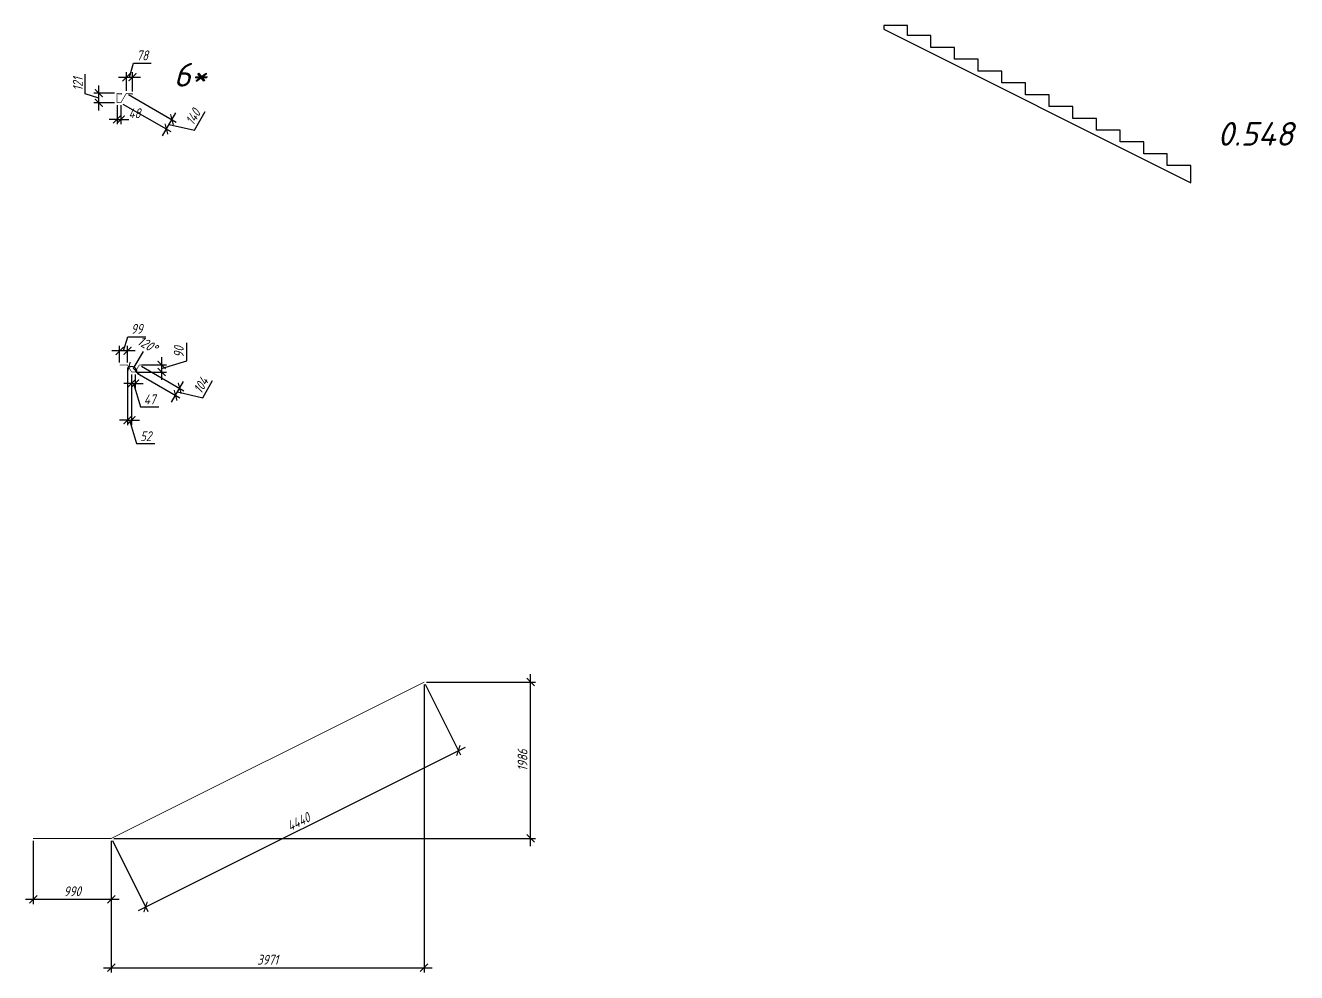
# Model space of a CAD drawing. Header units: millimetres. Extents: x -79646 to 95064, y -231229 to -58107.
# Drawn here: x 72541 to 88677, y -166634 to -154608 of the extents above; entities that cross this region are included whole.
import ezdxf
from ezdxf.enums import TextEntityAlignment as Align

# ---------------------------------------------------------------- set-up
doc = ezdxf.new("R2010")
doc.units = ezdxf.units.MM
doc.header["$PDMODE"] = 3
doc.layers.get('0').update_dxf_attribs({"lineweight": 5})
doc.layers.get('Defpoints').update_dxf_attribs({"lineweight": 0})
for name, color, linetype, lineweight in [('#Арматура', 152, 'Continuous', 30), ('#Бетон лестницы вид', 12, 'Continuous', 30), ('1_Размеры', 44, 'Continuous', 20), ('k_ Рамка', 7, 'Continuous', 35)]:
    doc.layers.add(name, color=color, linetype=linetype, lineweight=lineweight)
doc.layers.add('#Арматура вид_1', color=7, linetype='Continuous', lineweight=35, true_color=0x454545)
doc.layers.add('Подсчет арматуры', color=6, linetype='Continuous', lineweight=30, plot=False)
doc.styles.add('ESKDW', font='eskdw.shx', dxfattribs={"oblique": 15})
doc.styles.add('STEP PR', font='isocpeui.ttf')
doc.dimstyles.new('SPDS', dxfattribs={"dimscale": 50, "dimtxt": 2.5, "dimasz": 2, "dimexe": 1.25, "dimexo": 0.625, "dimtad": 1, "dimdec": 0, "dimrnd": 0.001, "dimtxsty": 'ESKDW', "dimblk": 'ARCHTICK', "dimcen": 2.5, "dimdle": 2, "dimclrd": 256, "dimclre": 256, "dimclrt": 7, "dimadec": 0, "dimazin": 2, "dimtfac": 0.75, "dimtdec": 0, "dimtmove": 1, "dimatfit": 3, "dimfxl": 1, "dimtolj": 1, "dimarcsym": 1})

# ---------------------------------------------------------------- blocks, each defined once
blk = doc.blocks.new('_ArchTick')
at = {"color": 0, "linetype": 'ByBlock', "const_width": 0.15}
blk.add_lwpolyline([(-0.5, -0.5), (0.5, 0.5)], dxfattribs=at)
blk = doc.blocks.new('*D1228')
at = {"layer": '1_Размеры', "lineweight": -2, "transparency": 16777216}
for p, q in [((73704, -155621), (73704, -155863)), ((73752, -155621), (73752, -155863)), ((73704, -155801), (73604, -155801)), ((73704, -155801), (73752, -155801)), ((73752, -155801), (73852, -155801))]:
    blk.add_line(p, q, dxfattribs=at)
at = {"layer": 'Defpoints', "color": 0, "lineweight": 0, "transparency": 16777216}
for p in [(73704, -155590), (73752, -155590), (73752, -155801)]:
    blk.add_point(p, dxfattribs=at)
at = {"layer": '1_Размеры', "lineweight": -2, "transparency": 16777216, "xscale": 100, "yscale": 100, "zscale": 100}
blk.add_blockref('_ArchTick', (73704, -155801), dxfattribs=at)
at = {"layer": '1_Размеры', "lineweight": -2, "transparency": 16777216, "xscale": 100, "yscale": 100, "zscale": 100, "rotation": 180}
blk.add_blockref('_ArchTick', (73752, -155801), dxfattribs=at)
at = {"layer": '1_Размеры', "color": 7, "transparency": 16777216, "insert": (73926, -155723), "char_height": 125, "attachment_point": 5, "style": 'ESKDW'}
blk.add_mtext('\\A1;48', dxfattribs=at)
blk = doc.blocks.new('*D1229')
at = {"layer": '1_Размеры', "lineweight": -2, "transparency": 16777216}
for p, q in [((73301, -155478), (73301, -155227)), ((73473, -155690), (73473, -155369)), ((73473, -155530), (73301, -155478)), ((73673, -155469), (73410, -155469)), ((73673, -155590), (73410, -155590))]:
    blk.add_line(p, q, dxfattribs=at)
at = {"layer": 'Defpoints', "color": 0, "lineweight": 0, "transparency": 16777216}
for p in [(73473, -155469), (73704, -155469), (73704, -155590)]:
    blk.add_point(p, dxfattribs=at)
at = {"layer": '1_Размеры', "lineweight": -2, "transparency": 16777216, "xscale": 100, "yscale": 100, "zscale": 100}
for p, rotation in [((73473, -155469), 90), ((73473, -155590), 270)]:
    blk.add_blockref('_ArchTick', p, dxfattribs=dict(at, rotation=rotation))
at = {"layer": '1_Размеры', "color": 7, "transparency": 16777216, "insert": (73207, -155353), "char_height": 125, "attachment_point": 5, "rotation": 90, "style": 'ESKDW'}
blk.add_mtext('\\A1;121', dxfattribs=at)
blk = doc.blocks.new('*D1230')
at = {"layer": '1_Размеры', "lineweight": -2, "transparency": 16777216}
for p, q in [((73849, -155485), (74455, -155835)), ((73779, -155606), (74385, -155956)), ((74685, -155939), (74823, -155699)), ((74281, -156011), (74451, -155717)), ((74366, -155864), (74685, -155939))]:
    blk.add_line(p, q, dxfattribs=at)
at = {"layer": 'Defpoints', "color": 0, "lineweight": 0, "transparency": 16777216}
for p in [(73822, -155469), (73752, -155590), (74401, -155803)]:
    blk.add_point(p, dxfattribs=at)
at = {"layer": '1_Размеры', "lineweight": -2, "transparency": 16777216, "xscale": 100, "yscale": 100, "zscale": 100}
for p, rotation in [((74331, -155924), 240.0000000000047), ((74401, -155803), 60.00000000000478)]:
    blk.add_blockref('_ArchTick', p, dxfattribs=dict(at, rotation=rotation))
at = {"layer": '1_Размеры', "color": 7, "transparency": 16777216, "insert": (74668, -155770), "char_height": 125, "attachment_point": 5, "rotation": 60, "style": 'ESKDW'}
blk.add_mtext('\\A1;140', dxfattribs=at)
blk = doc.blocks.new('*D1231')
at = {"layer": '1_Размеры', "lineweight": -2, "transparency": 16777216}
for p, q in [((73822, -155438), (73822, -155203)), ((73861, -155266), (73914, -155088)), ((73900, -155447), (73900, -155203)), ((73914, -155088), (74135, -155088)), ((73722, -155266), (74000, -155266))]:
    blk.add_line(p, q, dxfattribs=at)
at = {"layer": 'Defpoints', "color": 0, "lineweight": 0, "transparency": 16777216}
for p in [(73900, -155266), (73822, -155469), (73900, -155478)]:
    blk.add_point(p, dxfattribs=at)
at = {"layer": '1_Размеры', "lineweight": -2, "transparency": 16777216, "xscale": 100, "yscale": 100, "zscale": 100, "rotation": 180}
blk.add_blockref('_ArchTick', (73822, -155266), dxfattribs=at)
at = {"layer": '1_Размеры', "lineweight": -2, "transparency": 16777216, "xscale": 100, "yscale": 100, "zscale": 100}
blk.add_blockref('_ArchTick', (73900, -155266), dxfattribs=at)
at = {"layer": '1_Размеры', "color": 7, "transparency": 16777216, "insert": (74025, -154988), "char_height": 125, "attachment_point": 5, "style": 'ESKDW'}
blk.add_mtext('\\A1;78', dxfattribs=at)
blk = doc.blocks.new('*D1241')
at = {"layer": '1_Размеры', "lineweight": -2, "transparency": 16777216}
for p, q in [((74588, -158868), (74588, -158640)), ((74017, -158919), (74332, -158919)), ((74269, -158819), (74269, -159109)), ((74269, -158964), (74588, -158868)), ((73965, -159009), (74332, -159009))]:
    blk.add_line(p, q, dxfattribs=at)
at = {"layer": 'Defpoints', "color": 0, "lineweight": 0, "transparency": 16777216}
for p in [(73986, -158919), (73934, -159009), (74269, -159009)]:
    blk.add_point(p, dxfattribs=at)
at = {"layer": '1_Размеры', "lineweight": -2, "transparency": 16777216, "xscale": 100, "yscale": 100, "zscale": 100}
for p, rotation in [((74269, -158919), 90), ((74269, -159009), 270)]:
    blk.add_blockref('_ArchTick', p, dxfattribs=dict(at, rotation=rotation))
at = {"layer": '1_Размеры', "color": 7, "transparency": 16777216, "insert": (74487, -158754), "char_height": 125, "attachment_point": 5, "rotation": 90, "style": 'ESKDW'}
blk.add_mtext('\\A1;90', dxfattribs=at)
blk = doc.blocks.new('*D1242')
at = {"layer": '1_Размеры', "lineweight": -2, "transparency": 16777216}
for p, q in [((73888, -159040), (73888, -159215)), ((73934, -159040), (73934, -159215)), ((73888, -159153), (73788, -159153)), ((73888, -159153), (73934, -159153)), ((73888, -159153), (73934, -159153)), ((73911, -159153), (74000, -159450)), ((73934, -159153), (74034, -159153)), ((74000, -159450), (74236, -159450))]:
    blk.add_line(p, q, dxfattribs=at)
at = {"layer": 'Defpoints', "color": 0, "lineweight": 0, "transparency": 16777216}
for p in [(73888, -159009), (73934, -159009), (73934, -159153)]:
    blk.add_point(p, dxfattribs=at)
at = {"layer": '1_Размеры', "lineweight": -2, "transparency": 16777216, "xscale": 100, "yscale": 100, "zscale": 100}
blk.add_blockref('_ArchTick', (73888, -159153), dxfattribs=at)
at = {"layer": '1_Размеры', "lineweight": -2, "transparency": 16777216, "xscale": 100, "yscale": 100, "zscale": 100, "rotation": 180}
blk.add_blockref('_ArchTick', (73934, -159153), dxfattribs=at)
at = {"layer": '1_Размеры', "color": 7, "transparency": 16777216, "insert": (74118, -159356), "char_height": 125, "attachment_point": 5, "style": 'ESKDW'}
blk.add_mtext('\\A1;47', dxfattribs=at)
blk = doc.blocks.new('*D1243')
at = {"layer": '1_Размеры', "lineweight": -2, "transparency": 16777216}
for p, q in [((74013, -158935), (74553, -159246)), ((73961, -159025), (74501, -159336)), ((74397, -159392), (74549, -159128)), ((74473, -159260), (74792, -159335)), ((74792, -159335), (74917, -159118))]:
    blk.add_line(p, q, dxfattribs=at)
at = {"layer": 'Defpoints', "color": 0, "lineweight": 0, "transparency": 16777216}
for p in [(73986, -158919), (73934, -159009), (74499, -159215)]:
    blk.add_point(p, dxfattribs=at)
at = {"layer": '1_Размеры', "lineweight": -2, "transparency": 16777216, "xscale": 100, "yscale": 100, "zscale": 100}
for p, rotation in [((74447, -159305), 240.0000000000068), ((74499, -159215), 60.00000000000684)]:
    blk.add_blockref('_ArchTick', p, dxfattribs=dict(at, rotation=rotation))
at = {"layer": '1_Размеры', "color": 7, "transparency": 16777216, "insert": (74768, -159177), "char_height": 125, "attachment_point": 5, "rotation": 60, "style": 'ESKDW'}
blk.add_mtext('\\A1;104', dxfattribs=at)
blk = doc.blocks.new('*D1244')
at = {"layer": '1_Размеры', "lineweight": -2, "transparency": 16777216}
for p, q in [((73786, -158740), (73840, -158561)), ((73840, -158561), (74069, -158561)), ((73936, -158740), (73637, -158740)), ((73737, -158888), (73737, -158678)), ((73836, -158888), (73836, -158678))]:
    blk.add_line(p, q, dxfattribs=at)
at = {"layer": 'Defpoints', "color": 0, "lineweight": 0, "transparency": 16777216}
for p in [(73737, -158740), (73737, -158919), (73836, -158919)]:
    blk.add_point(p, dxfattribs=at)
at = {"layer": '1_Размеры', "lineweight": -2, "transparency": 16777216, "xscale": 100, "yscale": 100, "zscale": 100, "rotation": 180}
blk.add_blockref('_ArchTick', (73737, -158740), dxfattribs=at)
at = {"layer": '1_Размеры', "lineweight": -2, "transparency": 16777216, "xscale": 100, "yscale": 100, "zscale": 100}
blk.add_blockref('_ArchTick', (73836, -158740), dxfattribs=at)
at = {"layer": '1_Размеры', "color": 7, "transparency": 16777216, "insert": (73954, -158460), "char_height": 125, "attachment_point": 5, "style": 'ESKDW'}
blk.add_mtext('\\A1;99', dxfattribs=at)
blk = doc.blocks.new('*D1245')
at = {"layer": '1_Размеры', "lineweight": -2, "transparency": 16777216}
for p, q in [((73922, -158949), (74040, -158746)), ((73942, -159009), (74019, -159009))]:
    blk.add_line(p, q, dxfattribs=at)
blk.add_arc((73888, -159009), 69, 0, 120, dxfattribs=at)
at = {"layer": 'Defpoints', "color": 0, "lineweight": 0, "transparency": 16777216}
for p in [(73836, -158919), (73888, -159009), (73888, -159009), (73911, -159009), (73940, -158965)]:
    blk.add_point(p, dxfattribs=at)
at = {"layer": '1_Размеры', "lineweight": -2, "transparency": 16777216, "xscale": 100, "yscale": 100, "zscale": 100}
for p, rotation in [((73853, -158949), 209.9999999999999), ((73957, -159009), 270.0000000000097)]:
    blk.add_blockref('_ArchTick', p, dxfattribs=dict(at, rotation=rotation))
at = {"layer": '1_Размеры', "color": 7, "transparency": 16777216, "insert": (74089, -158660), "char_height": 125, "attachment_point": 5, "rotation": 330, "style": 'ESKDW'}
blk.add_mtext('\\A1;120°', dxfattribs=at)
blk = doc.blocks.new('*D1246')
at = {"layer": '1_Размеры', "lineweight": -2, "transparency": 16777216}
for p, q in [((73836, -158950), (73836, -159683)), ((73888, -159040), (73888, -159683)), ((73836, -159620), (73736, -159620)), ((73836, -159620), (73888, -159620)), ((73836, -159620), (73888, -159620)), ((73862, -159620), (73951, -159917)), ((73888, -159620), (73988, -159620)), ((73951, -159917), (74185, -159917))]:
    blk.add_line(p, q, dxfattribs=at)
at = {"layer": 'Defpoints', "color": 0, "lineweight": 0, "transparency": 16777216}
for p in [(73836, -158919), (73888, -159009), (73888, -159620)]:
    blk.add_point(p, dxfattribs=at)
at = {"layer": '1_Размеры', "lineweight": -2, "transparency": 16777216, "xscale": 100, "yscale": 100, "zscale": 100}
blk.add_blockref('_ArchTick', (73836, -159620), dxfattribs=at)
at = {"layer": '1_Размеры', "lineweight": -2, "transparency": 16777216, "xscale": 100, "yscale": 100, "zscale": 100, "rotation": 180}
blk.add_blockref('_ArchTick', (73888, -159620), dxfattribs=at)
at = {"layer": '1_Размеры', "color": 7, "transparency": 16777216, "insert": (74068, -159824), "char_height": 125, "attachment_point": 5, "style": 'ESKDW'}
blk.add_mtext('\\A1;52', dxfattribs=at)
blk = doc.blocks.new('*D1256')
at = {"layer": '1_Размеры', "lineweight": -2, "transparency": 16777216}
for p, q in [((72641, -164962), (72641, -165765)), ((73631, -164962), (73631, -165765)), ((72541, -165703), (73731, -165703))]:
    blk.add_line(p, q, dxfattribs=at)
at = {"layer": 'Defpoints', "color": 0, "lineweight": 0, "transparency": 16777216}
for p in [(72641, -164931), (73631, -164931), (73631, -165703)]:
    blk.add_point(p, dxfattribs=at)
at = {"layer": '1_Размеры', "lineweight": -2, "transparency": 16777216, "xscale": 100, "yscale": 100, "zscale": 100, "rotation": 180}
blk.add_blockref('_ArchTick', (72641, -165703), dxfattribs=at)
at = {"layer": '1_Размеры', "lineweight": -2, "transparency": 16777216, "xscale": 100, "yscale": 100, "zscale": 100}
blk.add_blockref('_ArchTick', (73631, -165703), dxfattribs=at)
at = {"layer": '1_Размеры', "color": 7, "transparency": 16777216, "insert": (73136, -165602), "char_height": 125, "attachment_point": 5, "style": 'ESKDW'}
blk.add_mtext('\\A1;990', dxfattribs=at)
blk = doc.blocks.new('*D1257')
at = {"layer": '1_Размеры', "lineweight": -2, "transparency": 16777216}
for p, q in [((77616, -162973), (78065, -163871)), ((73976, -165846), (78126, -163770)), ((73645, -164959), (74094, -165857))]:
    blk.add_line(p, q, dxfattribs=at)
at = {"layer": 'Defpoints', "color": 0, "lineweight": 0, "transparency": 16777216}
for p in [(77602, -162945), (78037, -163815), (73631, -164931)]:
    blk.add_point(p, dxfattribs=at)
at = {"layer": '1_Размеры', "lineweight": -2, "transparency": 16777216, "xscale": 100, "yscale": 100, "zscale": 100}
for p, rotation in [((78037, -163815), 26.56999999999995), ((74066, -165801), 206.57)]:
    blk.add_blockref('_ArchTick', p, dxfattribs=dict(at, rotation=rotation))
at = {"layer": '1_Размеры', "color": 7, "transparency": 16777216, "insert": (76007, -164719), "char_height": 125, "attachment_point": 5, "rotation": 26.57, "style": 'ESKDW'}
blk.add_mtext('\\A1;4440', dxfattribs=at)
blk = doc.blocks.new('*D1258')
at = {"layer": '1_Размеры', "lineweight": -2, "transparency": 16777216}
for p, q in [((77633, -162945), (79017, -162945)), ((78954, -165031), (78954, -162845)), ((73662, -164931), (79017, -164931))]:
    blk.add_line(p, q, dxfattribs=at)
at = {"layer": 'Defpoints', "color": 0, "lineweight": 0, "transparency": 16777216}
for p in [(77602, -162945), (78954, -162945), (73631, -164931)]:
    blk.add_point(p, dxfattribs=at)
at = {"layer": '1_Размеры', "lineweight": -2, "transparency": 16777216, "xscale": 100, "yscale": 100, "zscale": 100}
for p, rotation in [((78954, -162945), 90), ((78954, -164931), 270)]:
    blk.add_blockref('_ArchTick', p, dxfattribs=dict(at, rotation=rotation))
at = {"layer": '1_Размеры', "color": 7, "transparency": 16777216, "insert": (78851, -163938), "char_height": 125, "attachment_point": 5, "rotation": 90, "style": 'ESKDW'}
blk.add_mtext('\\A1;1986', dxfattribs=at)
blk = doc.blocks.new('*D1259')
at = {"layer": '1_Размеры', "lineweight": -2, "transparency": 16777216}
for p, q in [((77602, -162976), (77602, -166634)), ((73631, -164962), (73631, -166634)), ((73531, -166572), (77702, -166572))]:
    blk.add_line(p, q, dxfattribs=at)
at = {"layer": 'Defpoints', "color": 0, "lineweight": 0, "transparency": 16777216}
for p in [(77602, -162945), (73631, -164931), (77602, -166572)]:
    blk.add_point(p, dxfattribs=at)
at = {"layer": '1_Размеры', "lineweight": -2, "transparency": 16777216, "xscale": 100, "yscale": 100, "zscale": 100, "rotation": 180}
blk.add_blockref('_ArchTick', (73631, -166572), dxfattribs=at)
at = {"layer": '1_Размеры', "lineweight": -2, "transparency": 16777216, "xscale": 100, "yscale": 100, "zscale": 100}
blk.add_blockref('_ArchTick', (77602, -166572), dxfattribs=at)
at = {"layer": '1_Размеры', "color": 7, "transparency": 16777216, "insert": (75616, -166471), "char_height": 125, "attachment_point": 5, "style": 'ESKDW'}
blk.add_mtext('\\A1;3971', dxfattribs=at)

msp = doc.modelspace()

# ---------------------------------------------------------------- linework, layer by layer
at = {"layer": '#Арматура', "const_width": 8}
msp.add_lwpolyline([(74084.77733, -158918.93318), (73986.09946, -158918.93318), (73934.13793, -159008.93318), (73910.86998, -159008.93318), (73887.60203, -159008.93318), (73835.64051, -158918.93318), (73736.96263, -158918.93318)], dxfattribs=at)
at = {"layer": '#Арматура вид_1'}
msp.add_lwpolyline([(73852.64165, -155485.06467, 8, 8, 0), (73892.64165, -155485.06467, 8, 8, 0.875), (73892.64165, -155469.06467, 8, 8, 0), (73821.93516, -155469.06467, 8, 8, 0), (73752.07578, -155590.06467, 8, 8, 0), (73704.38518, -155590.06467, 8, 8, 0), (73704.38518, -155469.06467, 8, 8, 0), (73755.68313, -155469.06467, 8, 8, -0.875), (73755.68313, -155485.06467, 8, 8, 0), (73715.68313, -155485.06467, 0, 0, 0)], format="xyseb", dxfattribs=at)
at = {"layer": '#Бетон лестницы вид'}
msp.add_lwpolyline([(87336.13066, -156604.74878), (87336.13066, -156387.66674), (87036.13066, -156387.66674), (87036.13066, -156237.66674), (86736.13066, -156237.66674), (86736.13066, -156087.66674), (86436.13066, -156087.66674), (86436.13066, -155937.66674), (86136.13066, -155937.66674), (86136.13066, -155787.66674), (85836.13066, -155787.66674), (85836.13066, -155637.66674), (85536.13066, -155637.66674), (85536.13066, -155487.66674), (85236.13066, -155487.66674), (85236.13066, -155337.66674), (84936.13066, -155337.66674), (84936.13066, -155187.66674), (84636.13066, -155187.66674), (84636.13066, -155037.66674), (84336.13066, -155037.66674), (84336.13066, -154887.66674), (84036.13066, -154887.66674), (84036.13066, -154737.66674), (83736.13066, -154737.66674), (83736.13066, -154607.66674), (83436.13066, -154607.66674), (83436.13066, -154654.74878), (87336.13066, -156604.74878)], close=True, dxfattribs=at)
at = {"layer": 'Подсчет арматуры', "color": 72, "lineweight": 0}
for points in [[(73630.79489, -164930.69591), (77601.8801, -162944.72455)], [(72640.79489, -164930.69591), (73630.79489, -164930.69591)]]:
    msp.add_lwpolyline(points, dxfattribs=at)

# ---------------------------------------------------------------- texts
at = {"layer": 'k_ Рамка', "insert": (74422.45888, -155234.14049), "char_height": 300, "width": 807.2699717, "attachment_point": 4, "line_spacing_factor": 1.2, "style": 'STEP PR'}
msp.add_mtext('6*', dxfattribs=at)
at = {"layer": 'Подсчет арматуры', "color": 72, "lineweight": 0, "style": 'STEP PR'}
msp.add_text('0.548', height=300, dxfattribs=at).set_placement((88155.41989, -156134.81932), align=Align.CENTER)

# ---------------------------------------------------------------- dimensions: what is measured, and where the dimension line sits
at = {"layer": '1_Размеры'}
for base, p1, p2, picture, middle in [((73899.58891, -155265.75419), (73821.93516, -155469.06467), (73899.58891, -155477.98589), '*D1231', (73945.37747, -154988.1096)), ((73736.96263, -158740.38295), (73835.64051, -158918.93318), (73736.96263, -158918.93318), '*D1244', (73871.33307, -158459.9646)), ((73887.60203, -159620.48618), (73835.64051, -158918.93318), (73887.60203, -159008.93318), '*D1246', (73981.93377, -159823.61118)), ((73934.13793, -159152.8294), (73887.60203, -159008.93318), (73934.13793, -159008.93318), '*D1242', (74031.18248, -159355.9544)), ((77601.8801, -166571.73823), (73630.79489, -164930.69591), (77601.8801, -162944.72455), '*D1259', (75616.3375, -166470.59156)), ((73630.79489, -165702.80757), (72640.79489, -164930.69591), (73630.79489, -164930.69591), '*D1256', (73135.79489, -165601.6609))]:
    dim = msp.add_linear_dim(base=base, p1=p1, p2=p2, dimstyle='SPDS', dxfattribs=at)
    dim.commit()
    dim.dimension.update_dxf_attribs({"geometry": picture, "text_midpoint": middle})
for base, p1, p2, picture, middle in [((73472.91718, -155469.06467), (73704.38518, -155590.06467), (73704.38518, -155469.06467), '*D1229', (73207.29218, -155446.75217)), ((74269.24661, -159008.93318), (73986.09946, -158918.93318), (73934.13793, -159008.93318), '*D1241', (74487.16495, -158836.96368)), ((78954.16445, -162944.72455), (73630.79489, -164930.69591), (77601.8801, -162944.72455), '*D1258', (78851.16861, -163937.71023))]:
    dim = msp.add_linear_dim(base=base, p1=p1, p2=p2, angle=90, dimstyle='SPDS', dxfattribs=at)
    dim.commit()
    dim.dimension.update_dxf_attribs({"geometry": picture, "text_midpoint": middle})
for p1, p2, distance, picture, middle in [((73752.07578, -155590.06467), (73821.93516, -155469.06467), -668.78733, '*D1230', (74614.36488, -155862.55081)), ((73934.13793, -159008.93318), (73986.09946, -158918.93318), -592.18222, '*D1243', (74721.13614, -159258.61676)), ((73630.79489, -164930.69591), (77601.8801, -162944.72455), -972.8254, '*D1257', (76007.05853, -164718.98359))]:
    dim = msp.add_aligned_dim(p1=p1, p2=p2, distance=distance, dimstyle='SPDS', dxfattribs=at)
    dim.commit()
    dim.dimension.update_dxf_attribs({"geometry": picture, "text_midpoint": middle})
dim = msp.add_linear_dim(base=(73752.07578, -155800.70358), p1=(73704.38518, -155590.06467), p2=(73752.07578, -155590.06467), dimstyle='SPDS', dxfattribs=at)
dim.commit()
dim.dimension.update_dxf_attribs({"geometry": '*D1228', "text_midpoint": (73925.91902, -155822.8886), "dimtype": 160})
dim = msp.add_angular_dim_2l(base=(73940.48476, -158964.55931), line1=((73910.86998, -159008.93318), (73887.60203, -159008.93318)), line2=((73887.60203, -159008.93318), (73835.64051, -158918.93318)), dimstyle='SPDS', dxfattribs=at)
dim.commit()
dim.dimension.update_dxf_attribs({"geometry": '*D1245', "text_midpoint": (74089.21231, -158659.73394)})

doc.saveas('drawing.dxf')
